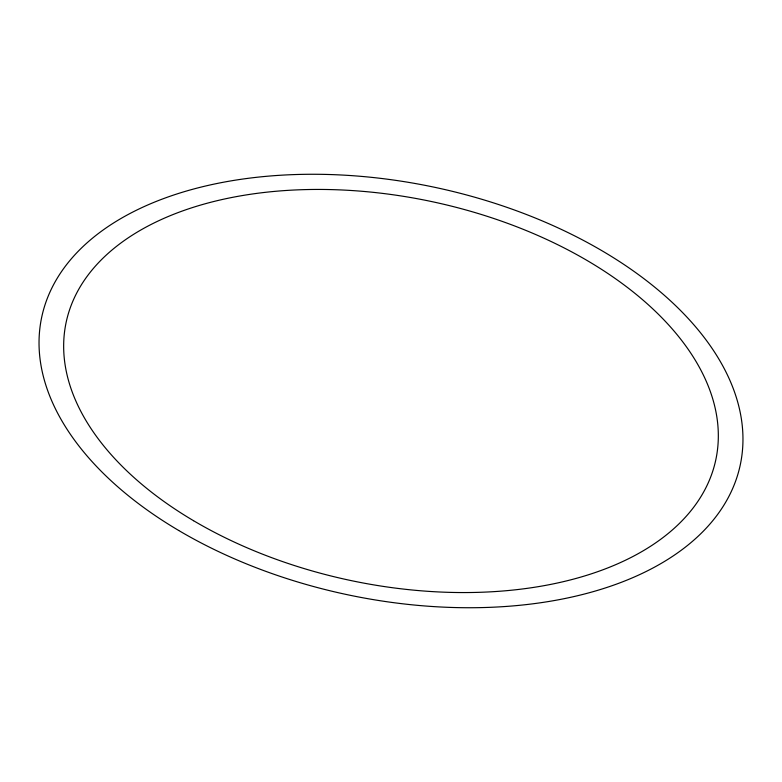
<?xml version="1.0" encoding="UTF-8"?>
<svg xmlns="http://www.w3.org/2000/svg" width="782" height="782" viewBox="0 0 782 782"><rect width="100%" height="100%" fill="white"/><g stroke="black" fill="none" stroke-linecap="round" stroke-linejoin="round"><path stroke-width="1.17" d="M178.687 530.47A357.003 208.325 11.9 0 0 740.261 464.938A357.003 208.325 11.9 0 0 254.052 177.592A357.003 208.325 11.9 0 0 178.687 530.47M193.545 520.704A332.018 193.74 11.9 0 0 715.813 459.767A332.018 193.74 11.9 0 0 263.642 192.528A332.018 193.74 11.9 0 0 193.545 520.704"/></g></svg>
